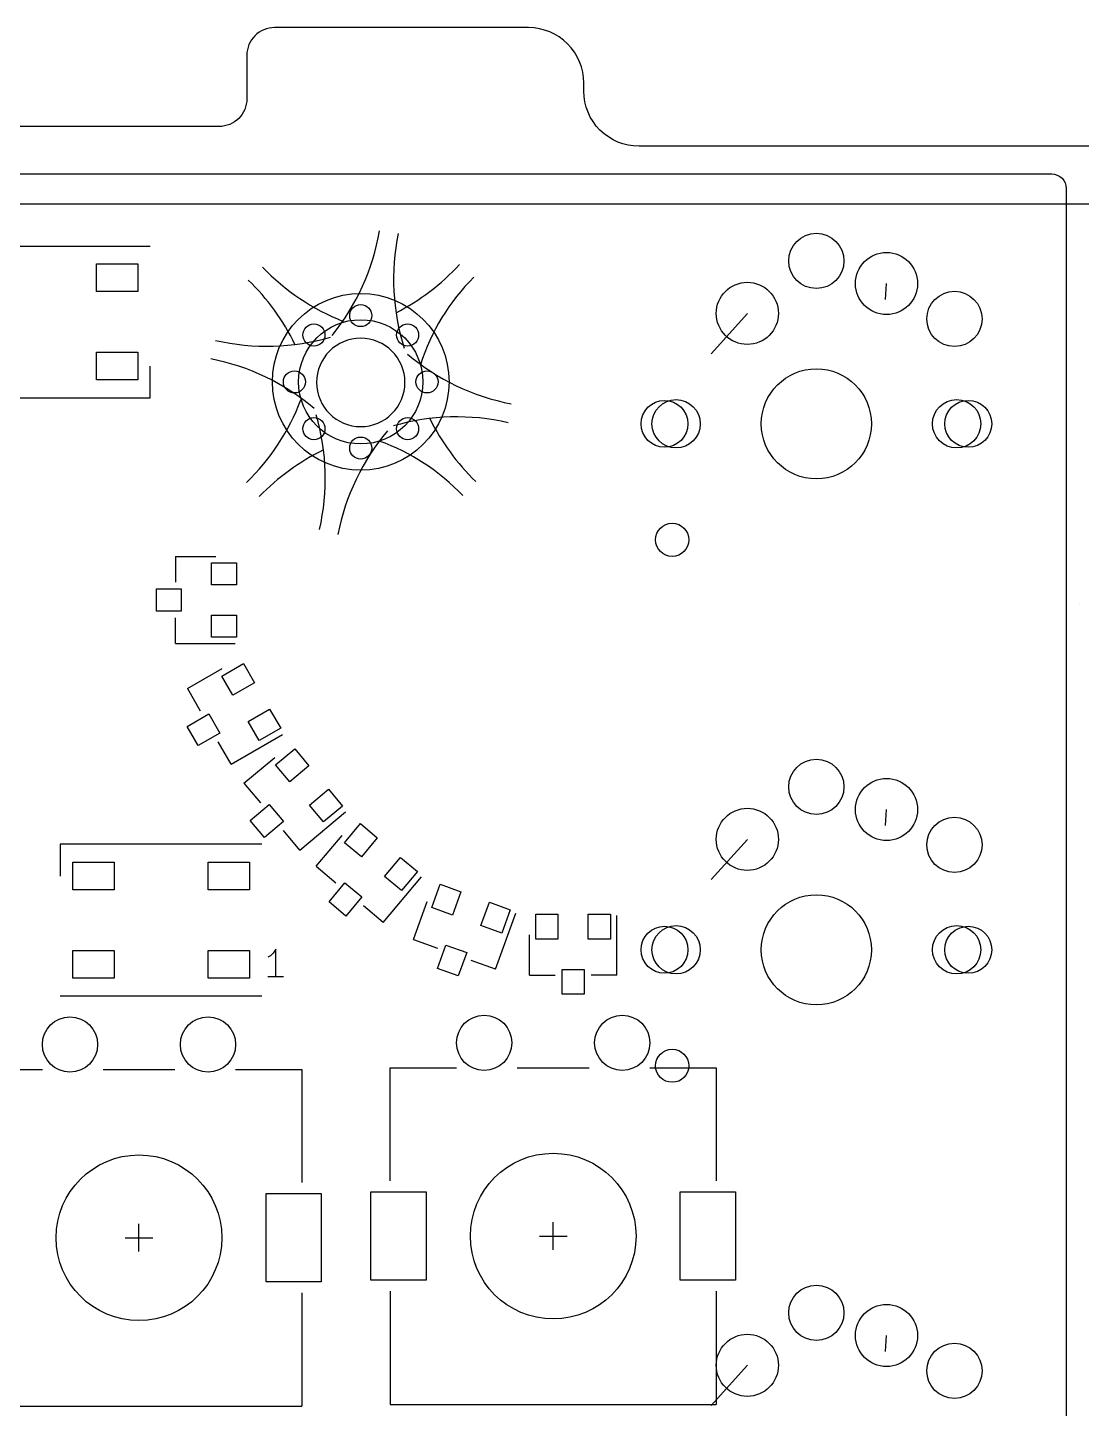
# Model space of a CAD drawing. Header units: millimetres. Extents: x -1 to 306, y -100 to 5.
# Drawn here: x 171.5 to 209.6, y -45.2 to 4.8 of the extents above; entities that cross this region are included whole.
import ezdxf

# ---------------------------------------------------------------- set-up
doc = ezdxf.new("R2010")
doc.units = ezdxf.units.MM
doc.header["$MEASUREMENT"] = 0
for name, color, linetype, lineweight in [('PCB', 5, 'Continuous', 25), ('Quasar', 2, 'Continuous', 25), ('Top Plate', 3, 'Continuous', 25)]:
    doc.layers.add(name, color=color, linetype=linetype, lineweight=lineweight)

msp = doc.modelspace()

# ---------------------------------------------------------------- linework, layer by layer
msp.add_lwpolyline([(218.397, 0.529), (193.603, 0.529, -0.414214), (191.603, 2.529), (191.603, 2.825, 0.414214), (189.603, 4.825), (180.4, 4.825, 0.414214), (179.4, 3.825), (179.4, 2.243, -0.414214), (178.4, 1.243), (131.039, 1.243, -0.414214), (130.039, 2.243), (130.039, 3.825, 0.414214), (129.039, 4.825), (116.297, 4.825, 0.414214), (114.297, 2.825)], format="xyb")
msp.add_circle((183.525, -8.005), 2.25)
at = {"layer": 'PCB', "flags": 128}
for points in [[(301.628, -1.564), (25.799, -1.564)], [(168.605, -3.085), (175.905, -3.085)], [(173.955, -4.735), (173.955, -3.735), (175.455, -3.735), (175.455, -4.735), (173.955, -4.735)], [(202.525, -5.025), (202.565, -4.445)], [(196.215, -6.985), (197.525, -5.525)], [(173.955, -7.935), (173.955, -6.935), (175.455, -6.935), (175.455, -7.935), (173.955, -7.935)], [(175.905, -8.585), (175.905, -7.435)], [(168.605, -8.585), (175.905, -8.585)], [(176.815, -14.325), (176.815, -15.255)], [(176.815, -14.325), (178.275, -14.325)], [(179.025, -14.555), (179.025, -15.355), (178.125, -15.355), (178.125, -14.555), (179.025, -14.555)], [(177.025, -15.505), (177.025, -16.305), (176.125, -16.305), (176.125, -15.505), (177.025, -15.505)], [(179.025, -16.455), (179.025, -17.255), (178.125, -17.255), (178.125, -16.455), (179.025, -16.455)], [(176.815, -17.485), (176.815, -16.555)], [(176.815, -17.485), (178.975, -17.485)], [(177.247, -19.117), (178.511, -18.387)], [(179.276, -18.211), (179.676, -18.904), (178.896, -19.354), (178.496, -18.661), (179.276, -18.211)], [(177.247, -19.117), (177.712, -19.922)], [(180.226, -19.856), (180.626, -20.549), (179.846, -20.999), (179.446, -20.306), (180.226, -19.856)], [(178.019, -20.034), (178.419, -20.726), (177.639, -21.176), (177.239, -20.484), (178.019, -20.034)], [(178.827, -21.853), (180.697, -20.773)], [(178.827, -21.853), (178.362, -21.048)], [(181.133, -21.299), (181.647, -21.912), (180.957, -22.491), (180.443, -21.878), (181.133, -21.299)], [(179.292, -22.544), (180.41, -21.605)], [(179.292, -22.544), (179.89, -23.256)], [(182.354, -22.755), (182.868, -23.368), (182.179, -23.946), (181.664, -23.333), (182.354, -22.755)], [(180.211, -23.313), (180.725, -23.925), (180.036, -24.504), (179.522, -23.891), (180.211, -23.313)], [(202.525, -24.075), (202.565, -23.495)], [(181.323, -24.964), (182.978, -23.576)], [(181.323, -24.964), (180.725, -24.252)], [(181.916, -25.552), (182.855, -24.433)], [(183.513, -24.006), (184.126, -24.521), (183.547, -25.21), (182.934, -24.696), (183.513, -24.006)], [(179.945, -24.755), (172.645, -24.755)], [(172.645, -24.755), (172.645, -25.905)], [(196.215, -26.035), (197.525, -24.575)], [(174.595, -25.405), (174.595, -26.405), (173.095, -26.405), (173.095, -25.405), (174.595, -25.405)], [(179.495, -25.405), (179.495, -26.405), (177.995, -26.405), (177.995, -25.405), (179.495, -25.405)], [(184.968, -25.228), (185.581, -25.742), (185.003, -26.431), (184.39, -25.917), (184.968, -25.228)], [(181.916, -25.552), (182.629, -26.149)], [(184.337, -27.583), (185.725, -25.928)], [(182.955, -26.149), (183.568, -26.663), (182.989, -27.353), (182.377, -26.839), (182.955, -26.149)], [(186.402, -26.201), (187.154, -26.474), (186.846, -27.32), (186.095, -27.046), (186.402, -26.201)], [(184.337, -27.583), (183.624, -26.985)], [(185.43, -28.199), (185.93, -26.827)], [(188.188, -26.851), (188.94, -27.124), (188.632, -27.97), (187.88, -27.696), (188.188, -26.851)], [(188.4, -29.28), (189.139, -27.25)], [(189.865, -27.285), (190.665, -27.285), (190.665, -28.185), (189.865, -28.185), (189.865, -27.285)], [(191.765, -27.285), (192.565, -27.285), (192.565, -28.185), (191.765, -28.185), (191.765, -27.285)], [(192.795, -29.495), (192.795, -27.335)], [(185.43, -28.199), (186.304, -28.517)], [(186.611, -28.405), (187.363, -28.679), (187.055, -29.524), (186.303, -29.251), (186.611, -28.405)], [(189.635, -29.495), (189.635, -28.035)], [(174.595, -28.605), (174.595, -29.605), (173.095, -29.605), (173.095, -28.605), (174.595, -28.605)], [(179.495, -28.605), (179.495, -29.605), (177.995, -29.605), (177.995, -28.605), (179.495, -28.605)], [(180.445, -29.557), (180.445, -28.557), (180.35, -28.7), (180.255, -28.795), (180.159, -28.843)], [(188.4, -29.28), (187.526, -28.961)], [(189.635, -29.495), (190.565, -29.495)], [(190.815, -29.285), (191.615, -29.285), (191.615, -30.185), (190.815, -30.185), (190.815, -29.285)], [(192.795, -29.495), (191.865, -29.495)], [(180.731, -29.557), (180.159, -29.557)], [(179.945, -30.255), (172.645, -30.255)], [(169.595, -32.905), (171.995, -32.905)], [(174.195, -32.905), (176.795, -32.905)], [(178.995, -32.905), (181.395, -32.905)], [(181.395, -32.905), (181.395, -37.005)], [(184.595, -32.845), (186.995, -32.845)], [(184.595, -36.945), (184.595, -32.845)], [(189.195, -32.845), (191.795, -32.845)], [(193.995, -32.845), (196.395, -32.845)], [(196.395, -32.845), (196.395, -36.945)], [(182.095, -40.605), (180.095, -40.605), (180.095, -37.405), (182.095, -37.405), (182.095, -40.605)], [(185.895, -40.545), (183.895, -40.545), (183.895, -37.345), (185.895, -37.345), (185.895, -40.545)], [(197.095, -40.545), (195.095, -40.545), (195.095, -37.345), (197.095, -37.345), (197.095, -40.545)], [(175.495, -39.505), (175.495, -38.505)], [(190.495, -39.445), (190.495, -38.445)], [(174.995, -39.005), (175.995, -39.005)], [(189.995, -38.945), (190.995, -38.945)], [(181.395, -41.005), (181.395, -45.105)], [(184.595, -40.945), (184.595, -45.045)], [(196.395, -40.945), (196.395, -45.045)], [(202.525, -43.125), (202.565, -42.545)], [(196.215, -45.085), (197.525, -43.625)], [(169.595, -45.105), (181.395, -45.105)], [(184.595, -45.045), (196.395, -45.045)]]:
    msp.add_lwpolyline(points, dxfattribs=at)
at = {"layer": 'PCB'}
for centre, radius in [((200.025, -3.625), 1), ((202.565, -4.445), 1.125), ((197.525, -5.525), 1.125), ((183.525, -8.005), 3.2), ((205.025, -5.725), 1), ((183.525, -5.605), 0.4), ((181.828, -6.308), 0.4), ((185.222, -6.308), 0.4), ((181.125, -8.005), 0.4), ((185.925, -8.005), 0.4), ((200.025, -9.525), 1.994), ((194.525, -9.525), 0.85), ((194.945, -9.525), 0.875), ((205.105, -9.525), 0.875), ((205.525, -9.525), 0.85), ((181.828, -9.702), 0.4), ((185.222, -9.702), 0.4), ((183.525, -10.405), 0.4), ((194.805, -13.725), 0.6), ((200.025, -22.675), 1), ((202.565, -23.495), 1.125), ((197.525, -24.575), 1.125), ((205.025, -24.775), 1), ((200.025, -28.575), 1.994), ((194.525, -28.575), 0.85), ((194.945, -28.575), 0.875), ((205.105, -28.575), 0.875), ((205.525, -28.575), 0.85), ((172.995, -32.005), 1), ((177.995, -32.005), 1), ((187.995, -31.945), 1), ((192.995, -31.945), 1), ((194.805, -32.775), 0.6), ((175.495, -39.005), 3), ((190.495, -38.945), 3), ((200.025, -41.725), 1), ((202.565, -42.545), 1.125), ((197.525, -43.625), 1.125), ((205.025, -43.825), 1)]:
    msp.add_circle(centre, radius, dxfattribs=at)
at = {"layer": 'Quasar'}
for centre, radius, start, end in [((176.072, -1.142), 8.25, 321.0731, 350.2758), ((192.965, -4.3), 8.25, 168.3186, 197.5213), ((185.997, 2.006), 8.413, 224.1633, 248.3491), ((181.042, 1.84), 8.25, 297.1269, 317.2758), ((173.718, -10.25), 8.25, 25.8504, 45.9786), ((193.106, -9.717), 7.772, 134.867, 162.5476), ((180.121, 1.534), 8.25, 257.0214, 286.2241), ((176.515, -15.27), 8.25, 49.7759, 78.9786), ((190.552, -0.706), 8.25, 229.7759, 258.9786), ((173.743, -5.79), 8.136, 313.9417, 339.3844), ((173.992, -11.501), 8.25, 347.0214, 16.2241), ((187.012, -17.523), 8.25, 77.0214, 106.2241), ((193.423, -5.681), 8.25, 206.2672, 225.9786), ((190.796, -15.107), 8.25, 139.7759, 168.9786), ((185.783, -17.892), 8.25, 115.9142, 135.9786), ((181.503, -17.597), 7.92, 43.7152, 70.1148)]:
    msp.add_arc(centre, radius, start, end, dxfattribs=at)
at = {"layer": 'Top Plate', "flags": 128}
msp.add_lwpolyline([(114.3, -56.675), (96.25, -56.675, -0.414214), (95.725, -56.15), (95.725, -1, -0.414214), (96.25, -0.475), (208.55, -0.475, -0.414214), (209.075, -1), (209.075, -56.15, -0.414214), (208.55, -56.675), (167.688, -56.675, 0.414214), (166.213, -58.15), (166.213, -94.25, -0.414214), (165.688, -94.775), (143.875, -94.775, -0.414214), (143.35, -94.25), (143.35, -58.15, 0.414214), (141.875, -56.675)], format="xyb", close=True, dxfattribs=at)
msp.add_lwpolyline([(181.925, -8.025, 1), (185.125, -8.025, 1), (181.925, -8.025)], format="xyb", dxfattribs=at)
msp.add_lwpolyline([(209.55, -16.025), (209.55, -16.025)], close=True, dxfattribs=at)

doc.saveas('drawing.dxf')
